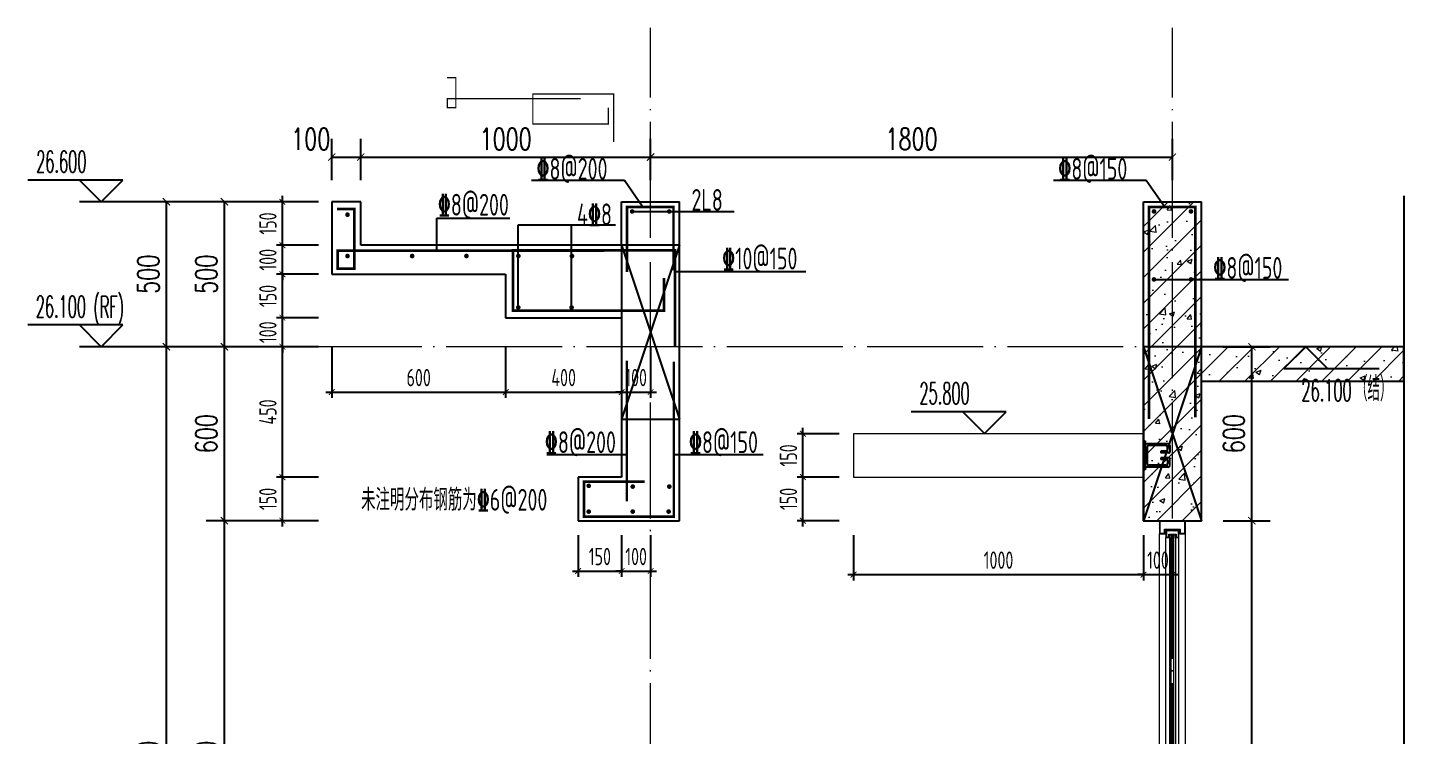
# Model space of a CAD drawing. Extents: x -1058961 to 23600, y -449123 to 2751847.
# Drawn here: x -97364 to -92565, y -16843 to -14403 of the extents above; entities that cross this region are included whole.
import ezdxf

# ---------------------------------------------------------------- set-up
doc = ezdxf.new("R2010")
doc.units = 0
doc.header["$LTSCALE"] = 1000
doc.linetypes.add('DOTE', pattern=[2.42, 2, -0.2, 0.02, -0.2])
doc.layers.get('0').update_dxf_attribs({"linetype": 'CONTINUOUS'})
doc.layers.get('DEFPOINTS').update_dxf_attribs({"linetype": 'CONTINUOUS'})
for name, color, linetype in [('DIM', 2, 'CONTINUOUS'), ('DIM_ELEV', 3, 'CONTINUOUS'), ('DIM_SYMB', 3, 'CONTINUOUS'), ('PUB_DIM', 3, 'CONTINUOUS'), ('PUB_TEXT', 2, 'CONTINUOUS'), ('REIN', 6, 'CONTINUOUS'), ('S-大样-砼线', 7, 'CONTINUOUS'), ('S-引出线', 40, 'CONTINUOUS'), ('TEXT', 2, 'CONTINUOUS'), ('WALL', 5, 'CONTINUOUS'), ('栏杆', 95, 'CONTINUOUS')]:
    doc.layers.add(name, color=color, linetype=linetype)
for name, color, linetype, lineweight in [('DOTE', 19, 'DOTE', 9), ('PUB_HATCH', 8, 'CONTINUOUS', 9), ('S_WINDOW', 144, 'CONTINUOUS', 15), ('立面-普通轮廓', 7, 'CONTINUOUS', 18), ('细细', 250, 'CONTINUOUS', 0)]:
    doc.layers.add(name, color=color, linetype=linetype, lineweight=lineweight)
doc.layers.add('配箍校核', color=34, linetype='CONTINUOUS', plot=False)
doc.styles.add('_TCH_DIM', font='SIMPLEX.shx', dxfattribs={"width": 0.7, "bigfont": 'GBCBIG.shx'})
doc.styles.add('_TCH_DIM_T3', font='SIMPLEX', dxfattribs={"width": 0.705882, "bigfont": 'GBCBIG'})
doc.styles.add('TSSD_DIMENSION', font='Tssdeng.shx', dxfattribs={"width": 0.7, "bigfont": 'tssdchn.shx'})
doc.styles.add('TSSD_REIN', font='tssdeng.shx', dxfattribs={"width": 0.7, "height": 300, "bigfont": 'tssdchn.shx'})
doc.styles.add('w', font='tssdeng.shx', dxfattribs={"width": 0.8, "bigfont": 'tssdchn.shx'})
doc.dimstyles.new('_TCH_ARCH&&25', dxfattribs={"dimtxt": 74.375, "dimasz": 25, "dimexe": 62.5, "dimexo": 75, "dimgap": 25, "dimtad": 1, "dimdec": 0, "dimzin": 0, "dimdsep": 46, "dimtxsty": '_TCH_DIM_T3', "dimblk": 'ARCHTICK', "dimcen": 0.09, "dimclrt": 7, "dimazin": 0, "dimtfac": 1, "dimtdec": 0, "dimtix": 1, "dimtmove": 2, "dimatfit": 3, "dimldrblk": 'ARCHTICK', "dimfxl": 0, "dimtolj": 1, "dimtzin": 0, "dimarcsym": 0})
doc.dimstyles.new('TSSD_20_20', dxfattribs={"dimtxt": 60, "dimasz": 20, "dimexe": 20, "dimexo": 50, "dimgap": 20, "dimtad": 1, "dimdec": 0, "dimzin": 0, "dimdsep": 46, "dimtxsty": 'TSSD_DIMENSION', "dimblk": 'ARCHTICK', "dimblk1": 'ARCHTICK', "dimblk2": 'ARCHTICK', "dimcen": 0, "dimdle": 20, "dimclrt": 7, "dimadec": 0, "dimazin": 0, "dimtfac": 1, "dimtdec": 0, "dimtix": 1, "dimtmove": 2, "dimatfit": 3, "dimfxl": 0, "dimtolj": 1, "dimtzin": 0, "dimarcsym": 0})
pattern_1 = [(315, (145053.3697, 680712.4302), (-1.76776695, -1.76776695), []), (315, (145054.5482, 680712.4302), (-1.76776695, -1.76776695), [])]
pattern_2 = [(315, (145053.3697, 678374.192), (-1.76776695, -1.76776695), []), (315, (145054.5482, 678374.192), (-1.76776695, -1.76776695), [])]
pattern_3 = [(45, (-668291.086, 135539.91), (-44.194174, 44.194174), []), (50, (-668291.09, 135539.91), (179.315046, -15.688034), [18.75, -206.25]), (355, (-668291.09, 135539.91), (-34.687833, 188.048033), [15, -165]), (100.4514, (-668276.14, 135538.6), (144.627345, 172.359886), [15.93505, -175.28553]), (46.1842, (-668291.09, 135589.9), (266.81026, -41.37975), [28.125, -309.375]), (96.6356, (-668268.85, 135586.46), (233.66568, 243.52947), [23.90257, -262.92825]), (351.1842, (-668291.1, 135589.9), (233.66549, 243.52965), [22.5, -247.5]), (21, (-668266.09, 135577.41), (149.226763, -100.654723), [18.75, -206.25]), (326, (-668266.09, 135577.41), (60.828833, 181.28751), [15, -165]), (71.4514, (-668253.65, 135569.02), (210.055657, 80.632624), [15.93505, -175.28553]), (37.5, (-668291.086, 135539.91), (3.039964, 83.2234635), [0, -163, 0, -167.5, 0, -165.625]), (7.5, (-668291.09, 135539.91), (65.767384, 98.602928), [0, -95.5, 0, -159.25, 0, -63.125]), (327.5, (-668346.836, 135539.91), (133.455609, -5.638718), [0, -62.5, 0, -195, 0, -258.75]), (317.5, (-668371.84, 135539.91), (145.796542, 25.026246), [0, -81.25, 0, -129.5, 0, -183.75])]

# ---------------------------------------------------------------- blocks, each defined once
blk = doc.blocks.new('afzdfsregf')
at = {"layer": '细细'}
h = blk.add_hatch(dxfattribs=at)
h.set_pattern_fill('金属', color=256, style=0)
h.set_pattern_definition(pattern_1)
h.paths.add_polyline_path([(221063.8, 608913.8), (221043.8, 608913.8), (221043.8, 608927.3), (220993.8, 608927.3), (220993.8, 608913.8), (220973.8, 608913.8), (220973.8, 608958.8), (221063.8, 608958.8)])
h.paths.add_polyline_path([(221045.8, 608929.3), (221045.8, 608915.8), (221061.8, 608915.8), (221061.8, 608956.8), (220975.8, 608956.8), (220975.8, 608915.8), (220991.8, 608915.8), (220991.8, 608929.3)], flags=16)
h = blk.add_hatch(dxfattribs=at)
h.set_pattern_fill('金属', color=256, style=0)
h.set_pattern_definition(pattern_1)
h.paths.add_polyline_path([(220996.3, 608925.3), (220996.3, 608900.3), (221008.3, 608900.3), (221008.3, 608910.3), (221029.3, 608910.3), (221029.3, 608900.3), (221041.3, 608900.3), (221041.3, 608925.3)])
h.paths.add_polyline_path([(221039.3, 608923.3), (221039.3, 608902.3), (221031.3, 608902.3), (221031.3, 608912.3), (221006.3, 608912.3), (221006.3, 608902.3), (220998.3, 608902.3), (220998.3, 608923.3)], flags=16)
h = blk.add_hatch(color=256, dxfattribs=at)
edge = h.paths.add_edge_path()
edge.add_line((221023.3, 608910.3), (221023.3, 608898.3))
edge.add_arc((221018.8, 608890), 9.44, 61.5175, 118.4825)
edge.add_line((221014.3, 608898.3), (221014.3, 608910.3))
edge.add_arc((221018.8, 608918.6), 9.44, 241.5175, 298.4825)
h = blk.add_hatch(color=256, dxfattribs=at)
edge = h.paths.add_edge_path()
edge.add_line((221023.3, 606707.3), (221023.3, 606719.3))
edge.add_arc((221018.8, 606727.6), 9.44, 241.5175, 298.4825, ccw=False)
edge.add_line((221014.3, 606719.3), (221014.3, 606707.3))
edge.add_arc((221018.8, 606699), 9.44, 61.5175, 118.4825, ccw=False)
h = blk.add_hatch(dxfattribs=at)
h.set_pattern_fill('金属', color=256, style=0)
h.set_pattern_definition(pattern_2)
h.paths.add_polyline_path([(221063.8, 606703.8), (221043.8, 606703.8), (221043.8, 606690.3), (220993.8, 606690.3), (220993.8, 606703.8), (220973.8, 606703.8), (220973.8, 606658.8), (221063.8, 606658.8)])
h.paths.add_polyline_path([(221045.8, 606688.3), (221045.8, 606701.8), (221061.8, 606701.8), (221061.8, 606660.8), (220975.8, 606660.8), (220975.8, 606701.8), (220991.8, 606701.8), (220991.8, 606688.3)], flags=16)
h = blk.add_hatch(dxfattribs=at)
h.set_pattern_fill('金属', color=256, style=0)
h.set_pattern_definition(pattern_2)
h.paths.add_polyline_path([(220996.3, 606692.3), (220996.3, 606717.3), (221008.3, 606717.3), (221008.3, 606707.3), (221029.3, 606707.3), (221029.3, 606717.3), (221041.3, 606717.3), (221041.3, 606692.3)])
h.paths.add_polyline_path([(221039.3, 606694.3), (221039.3, 606715.3), (221031.3, 606715.3), (221031.3, 606705.3), (221006.3, 606705.3), (221006.3, 606715.3), (220998.3, 606715.3), (220998.3, 606694.3)], flags=16)
at = {"layer": 'S_WINDOW'}
for p, q in [((220973.8, 606703.8), (220973.8, 608913.8)), ((220996.3, 606717.3), (220996.3, 608900.3)), ((221041.3, 606717.3), (221041.3, 608900.3)), ((221063.8, 606703.8), (221063.8, 608913.8))]:
    blk.add_line(p, q, dxfattribs=at)
for points in [[(220973.8, 608958.8), (220973.8, 608913.8), (220993.8, 608913.8), (220993.8, 608927.3), (221043.8, 608927.3), (221043.8, 608913.8), (221063.8, 608913.8), (221063.8, 608958.8)], [(220975.8, 608956.8), (220975.8, 608915.8), (220991.8, 608915.8), (220991.8, 608929.3), (221045.8, 608929.3), (221045.8, 608915.8), (221061.8, 608915.8), (221061.8, 608956.8)], [(220996.3, 608925.3), (220996.3, 608900.3), (221008.3, 608900.3), (221008.3, 608910.3), (221029.3, 608910.3), (221029.3, 608900.3), (221041.3, 608900.3), (221041.3, 608925.3)], [(220998.3, 608923.3), (220998.3, 608902.3), (221006.3, 608902.3), (221006.3, 608912.3), (221031.3, 608912.3), (221031.3, 608902.3), (221039.3, 608902.3), (221039.3, 608923.3)], [(220973.8, 606658.8), (220973.8, 606703.8), (220993.8, 606703.8), (220993.8, 606690.3), (221043.8, 606690.3), (221043.8, 606703.8), (221063.8, 606703.8), (221063.8, 606658.8)], [(220975.8, 606660.8), (220975.8, 606701.8), (220991.8, 606701.8), (220991.8, 606688.3), (221045.8, 606688.3), (221045.8, 606701.8), (221061.8, 606701.8), (221061.8, 606660.8)], [(220996.3, 606692.3), (220996.3, 606717.3), (221008.3, 606717.3), (221008.3, 606707.3), (221029.3, 606707.3), (221029.3, 606717.3), (221041.3, 606717.3), (221041.3, 606692.3)], [(220998.3, 606694.3), (220998.3, 606715.3), (221006.3, 606715.3), (221006.3, 606705.3), (221031.3, 606705.3), (221031.3, 606715.3), (221039.3, 606715.3), (221039.3, 606694.3)]]:
    blk.add_lwpolyline(points, close=True, dxfattribs=at)
at = {"layer": '细细'}
for points in [[(221008.3, 608900.3), (221008.3, 606717.3)], [(221014.3, 606719.3), (221014.3, 608910.3)], [(221023.3, 606719.3), (221023.3, 608910.3)], [(221029.3, 608900.3), (221029.3, 606717.3)]]:
    blk.add_lwpolyline(points, dxfattribs=at)
for points in [[(221023.3, 608910.3), (221023.3, 608898.3, 0.253805), (221014.3, 608898.3), (221014.3, 608910.3, 0.253805)], [(221023.3, 606707.3), (221023.3, 606719.3, -0.253805), (221014.3, 606719.3), (221014.3, 606707.3, -0.253805)]]:
    blk.add_lwpolyline(points, format="xyb", close=True, dxfattribs=at)
blk = doc.blocks.new('A$C657A2A31')
at = {"layer": '栏杆', "color": 5}
for p, q in [((0, 0), (6.4, 0)), ((0, -100.3), (0, 0)), ((6.4, 0), (6.4, -100.3)), ((84.4, -10), (12.4, -10)), ((12.4, -22.3), (12.4, -78)), ((77.4, -16.3), (18.4, -16.3)), ((59.6, -35.7), (59.6, -41.7)), ((80.4, -35.7), (59.6, -35.7)), ((87.4, -41.7), (59.6, -41.7)), ((83.4, -32.7), (83.4, -22.3)), ((90.4, -16), (90.4, -38.7)), ((84.4, -90.3), (12.4, -90.3)), ((77.4, -84), (18.4, -84)), ((59.6, -58.6), (59.6, -64.6)), ((87.4, -58.6), (59.6, -58.6)), ((80.4, -64.6), (59.6, -64.6)), ((83.4, -67.6), (83.4, -78)), ((90.4, -84.3), (90.4, -61.6)), ((6.4, -100.3), (0, -100.3))]:
    blk.add_line(p, q, dxfattribs=at)
for centre, radius, start, end in [((12.4, -16), 6, 90, 180), ((18.4, -22.3), 6, 90, 180), ((77.4, -22.3), 6, 0, 90), ((80.4, -32.7), 3, 270, 0), ((84.4, -16), 6, 0, 90), ((87.4, -38.7), 3, 270, 0), ((12.4, -84.3), 6, 180, 270), ((18.4, -78), 6, 180, 270), ((77.4, -78), 6, 270, 0), ((80.4, -67.6), 3, 0, 90), ((84.4, -84.3), 6, 270, 0), ((87.4, -61.6), 3, 0, 90)]:
    blk.add_arc(centre, radius, start, end, dxfattribs=at)
blk = doc.blocks.new('_ArchTick')
at = {"color": 0, "linetype": 'ByBlock', "const_width": 0.15}
blk.add_lwpolyline([(-0.5, -0.5), (0.5, 0.5)], dxfattribs=at)
blk = doc.blocks.new('*D2233')
at = {"layer": 'DEFPOINTS', "color": 0}
for p in [(-94515.9, -16103.1), (-93515.9, -16103.1), (-93515.9, -16289.3)]:
    blk.add_point(p, dxfattribs=at)
at = {"layer": 'DIM', "color": 0, "lineweight": -2}
for p, q in [((-94515.9, -16153.1), (-94515.9, -16309.3)), ((-93515.9, -16153.1), (-93515.9, -16309.3)), ((-94535.9, -16289.3), (-93495.9, -16289.3))]:
    blk.add_line(p, q, dxfattribs=at)
at = {"layer": 'DIM', "color": 0, "lineweight": -2, "xscale": 20, "yscale": 20, "zscale": 20}
for p, rotation in [((-94515.9, -16289.3), 180.0002551306389), ((-93515.9, -16289.3), 0.0002551306388949796)]:
    blk.add_blockref('_ArchTick', p, dxfattribs=dict(at, rotation=rotation))
at = {"layer": 'DIM', "color": 7, "insert": (-94015.9, -16239.3), "char_height": 60, "attachment_point": 5, "rotation": 0.0003, "style": 'TSSD_DIMENSION'}
blk.add_mtext('\\A1;1000', dxfattribs=at)
blk = doc.blocks.new('*D2234')
at = {"layer": 'DEFPOINTS', "color": 0}
for p in [(-93515.9, -16103.1), (-93415.9, -16103.1), (-93415.9, -16289.3)]:
    blk.add_point(p, dxfattribs=at)
at = {"layer": 'DIM', "color": 0, "lineweight": -2}
for p, q in [((-93515.9, -16153.1), (-93515.9, -16309.3)), ((-93415.9, -16153.1), (-93415.9, -16309.3)), ((-93515.9, -16289.3), (-93535.9, -16289.3)), ((-93515.9, -16289.3), (-93415.9, -16289.3)), ((-93415.9, -16289.3), (-93395.9, -16289.3))]:
    blk.add_line(p, q, dxfattribs=at)
at = {"layer": 'DIM', "color": 0, "lineweight": -2, "xscale": 20, "yscale": 20, "zscale": 20}
for p, rotation in [((-93515.9, -16289.3), 0.0002551306442111212), ((-93415.9, -16289.3), 180.0002551306441)]:
    blk.add_blockref('_ArchTick', p, dxfattribs=dict(at, rotation=rotation))
at = {"layer": 'DIM', "color": 7, "insert": (-93465.9, -16239.3), "char_height": 60, "attachment_point": 5, "rotation": 0.0003, "style": 'TSSD_DIMENSION'}
blk.add_mtext('\\A1;100', dxfattribs=at)
blk = doc.blocks.new('*D2235')
at = {"layer": 'DEFPOINTS', "color": 0}
for p in [(-94690.5, -15803.1), (-94515.9, -15803.1), (-94515.9, -15953.1)]:
    blk.add_point(p, dxfattribs=at)
at = {"layer": 'DIM', "color": 0, "lineweight": -2}
for p, q in [((-94690.5, -15973.1), (-94690.5, -15783.1)), ((-94565.9, -15803.1), (-94710.5, -15803.1)), ((-94565.9, -15953.1), (-94710.5, -15953.1))]:
    blk.add_line(p, q, dxfattribs=at)
at = {"layer": 'DIM', "color": 0, "lineweight": -2, "xscale": 20, "yscale": 20, "zscale": 20}
for p, rotation in [((-94690.5, -15803.1), 90), ((-94690.5, -15953.1), 270)]:
    blk.add_blockref('_ArchTick', p, dxfattribs=dict(at, rotation=rotation))
at = {"layer": 'DIM', "color": 7, "insert": (-94740.5, -15878.1), "char_height": 60, "attachment_point": 5, "rotation": 90, "style": 'TSSD_DIMENSION'}
blk.add_mtext('\\A1;150', dxfattribs=at)
blk = doc.blocks.new('*D2236')
at = {"layer": 'DEFPOINTS', "color": 0}
for p in [(-94690.5, -15953.1), (-94515.9, -15953.1), (-94515.9, -16103.1)]:
    blk.add_point(p, dxfattribs=at)
at = {"layer": 'DIM', "color": 0, "lineweight": -2}
for p, q in [((-94690.5, -16123.1), (-94690.5, -15933.1)), ((-94565.9, -15953.1), (-94710.5, -15953.1)), ((-94565.9, -16103.1), (-94710.5, -16103.1))]:
    blk.add_line(p, q, dxfattribs=at)
at = {"layer": 'DIM', "color": 0, "lineweight": -2, "xscale": 20, "yscale": 20, "zscale": 20}
for p, rotation in [((-94690.5, -15953.1), 90), ((-94690.5, -16103.1), 270)]:
    blk.add_blockref('_ArchTick', p, dxfattribs=dict(at, rotation=rotation))
at = {"layer": 'DIM', "color": 7, "insert": (-94740.5, -16028.1), "char_height": 60, "attachment_point": 5, "rotation": 90, "style": 'TSSD_DIMENSION'}
blk.add_mtext('\\A1;150', dxfattribs=at)
blk = doc.blocks.new('*D1695')
at = {"layer": 'DEFPOINTS', "color": 0}
for p in [(-93315.9, -16103.1), (-93141.9, -16103.1), (-93315.9, -18403.1)]:
    blk.add_point(p, dxfattribs=at)
at = {"layer": 'PUB_DIM', "color": 0, "lineweight": -2}
for p, q in [((-93240.9, -16103.1), (-93079.4, -16103.1)), ((-93141.9, -18403.1), (-93141.9, -16103.1)), ((-93240.9, -18403.1), (-93079.4, -18403.1))]:
    blk.add_line(p, q, dxfattribs=at)
at = {"layer": 'PUB_DIM', "color": 0, "lineweight": -2, "xscale": 25, "yscale": 25, "zscale": 25}
for p, rotation in [((-93141.9, -16103.1), 90), ((-93141.9, -18403.1), 270)]:
    blk.add_blockref('_ArchTick', p, dxfattribs=dict(at, rotation=rotation))
at = {"layer": 'PUB_DIM', "color": 7, "insert": (-93204.1, -17253.1), "char_height": 74.38, "attachment_point": 5, "rotation": 90, "style": '_TCH_DIM_T3'}
blk.add_mtext('\\A1;2300', dxfattribs=at)
blk = doc.blocks.new('*D1696')
at = {"layer": 'DEFPOINTS', "color": 0}
for p in [(-93315.9, -15503.1), (-93141.9, -15503.1), (-93315.9, -16103.1)]:
    blk.add_point(p, dxfattribs=at)
at = {"layer": 'PUB_DIM', "color": 0, "lineweight": -2}
for p, q in [((-93240.9, -15503.1), (-93079.4, -15503.1)), ((-93141.9, -16103.1), (-93141.9, -15503.1)), ((-93240.9, -16103.1), (-93079.4, -16103.1))]:
    blk.add_line(p, q, dxfattribs=at)
at = {"layer": 'PUB_DIM', "color": 0, "lineweight": -2, "xscale": 25, "yscale": 25, "zscale": 25}
for p, rotation in [((-93141.9, -15503.1), 90), ((-93141.9, -16103.1), 270)]:
    blk.add_blockref('_ArchTick', p, dxfattribs=dict(at, rotation=rotation))
at = {"layer": 'PUB_DIM', "color": 7, "insert": (-93204.1, -15803.1), "char_height": 74.38, "attachment_point": 5, "rotation": 90, "style": '_TCH_DIM_T3'}
blk.add_mtext('\\A1;600', dxfattribs=at)
blk = doc.blocks.new('*D1523')
at = {"layer": 'DEFPOINTS', "color": 0}
for p in [(-95465.9, -16103.1), (-95315.9, -16103.1), (-95315.9, -16276.8)]:
    blk.add_point(p, dxfattribs=at)
at = {"layer": 'DIM', "color": 0, "lineweight": -2}
for p, q in [((-95465.9, -16153.1), (-95465.9, -16296.8)), ((-95315.9, -16153.1), (-95315.9, -16296.8)), ((-95485.9, -16276.8), (-95295.9, -16276.8))]:
    blk.add_line(p, q, dxfattribs=at)
at = {"layer": 'DIM', "color": 0, "lineweight": -2, "xscale": 20, "yscale": 20, "zscale": 20, "rotation": 180}
blk.add_blockref('_ArchTick', (-95465.9, -16276.8), dxfattribs=at)
at = {"layer": 'DIM', "color": 0, "lineweight": -2, "xscale": 20, "yscale": 20, "zscale": 20}
blk.add_blockref('_ArchTick', (-95315.9, -16276.8), dxfattribs=at)
at = {"layer": 'DIM', "color": 7, "insert": (-95390.9, -16226.8), "char_height": 60, "attachment_point": 5, "style": 'TSSD_DIMENSION'}
blk.add_mtext('\\A1;150', dxfattribs=at)
blk = doc.blocks.new('*D1524')
at = {"layer": 'DEFPOINTS', "color": 0}
for p in [(-95315.9, -16103.1), (-95215.9, -16103.1), (-95215.9, -16276.8)]:
    blk.add_point(p, dxfattribs=at)
at = {"layer": 'DIM', "color": 0, "lineweight": -2}
for p, q in [((-95315.9, -16153.1), (-95315.9, -16296.8)), ((-95215.9, -16153.1), (-95215.9, -16296.8)), ((-95315.9, -16276.8), (-95335.9, -16276.8)), ((-95315.9, -16276.8), (-95215.9, -16276.8)), ((-95215.9, -16276.8), (-95195.9, -16276.8))]:
    blk.add_line(p, q, dxfattribs=at)
at = {"layer": 'DIM', "color": 0, "lineweight": -2, "xscale": 20, "yscale": 20, "zscale": 20}
blk.add_blockref('_ArchTick', (-95315.9, -16276.8), dxfattribs=at)
at = {"layer": 'DIM', "color": 0, "lineweight": -2, "xscale": 20, "yscale": 20, "zscale": 20, "rotation": 180}
blk.add_blockref('_ArchTick', (-95215.9, -16276.8), dxfattribs=at)
at = {"layer": 'DIM', "color": 7, "insert": (-95265.9, -16226.8), "char_height": 60, "attachment_point": 5, "style": 'TSSD_DIMENSION'}
blk.add_mtext('\\A1;100', dxfattribs=at)
blk = doc.blocks.new('*D1525')
at = {"layer": 'DEFPOINTS', "color": 0}
for p in [(-96215.9, -14849), (-96315.9, -15003.1), (-96215.9, -15003.1)]:
    blk.add_point(p, dxfattribs=at)
at = {"layer": 'PUB_DIM', "color": 0, "lineweight": -2}
for p, q in [((-96315.9, -14928.1), (-96315.9, -14786.5)), ((-96215.9, -14928.1), (-96215.9, -14786.5)), ((-96315.9, -14849), (-96215.9, -14849))]:
    blk.add_line(p, q, dxfattribs=at)
at = {"layer": 'PUB_DIM', "color": 0, "lineweight": -2, "xscale": 25, "yscale": 25, "zscale": 25, "rotation": 180}
blk.add_blockref('_ArchTick', (-96315.9, -14849), dxfattribs=at)
at = {"layer": 'PUB_DIM', "color": 0, "lineweight": -2, "xscale": 25, "yscale": 25, "zscale": 25}
blk.add_blockref('_ArchTick', (-96215.9, -14849), dxfattribs=at)
at = {"layer": 'PUB_DIM', "color": 7, "insert": (-96388.3, -14786.8), "char_height": 74.38, "attachment_point": 5, "style": '_TCH_DIM_T3'}
blk.add_mtext('\\A1;100', dxfattribs=at)
blk = doc.blocks.new('*D1526')
at = {"layer": 'DEFPOINTS', "color": 0}
for p in [(-95215.9, -14849), (-96215.9, -15003.1), (-95215.9, -15003.1)]:
    blk.add_point(p, dxfattribs=at)
at = {"layer": 'PUB_DIM', "color": 0, "lineweight": -2}
for p, q in [((-96215.9, -14928.1), (-96215.9, -14786.5)), ((-95215.9, -14928.1), (-95215.9, -14786.5)), ((-96215.9, -14849), (-95215.9, -14849))]:
    blk.add_line(p, q, dxfattribs=at)
at = {"layer": 'PUB_DIM', "color": 0, "lineweight": -2, "xscale": 25, "yscale": 25, "zscale": 25, "rotation": 180}
blk.add_blockref('_ArchTick', (-96215.9, -14849), dxfattribs=at)
at = {"layer": 'PUB_DIM', "color": 0, "lineweight": -2, "xscale": 25, "yscale": 25, "zscale": 25}
blk.add_blockref('_ArchTick', (-95215.9, -14849), dxfattribs=at)
at = {"layer": 'PUB_DIM', "color": 7, "insert": (-95715.9, -14786.8), "char_height": 74.38, "attachment_point": 5, "style": '_TCH_DIM_T3'}
blk.add_mtext('\\A1;1000', dxfattribs=at)
blk = doc.blocks.new('*D1527')
at = {"layer": 'DEFPOINTS', "color": 0}
for p in [(-93415.9, -14849), (-95215.9, -15003.1), (-93415.9, -15003.1)]:
    blk.add_point(p, dxfattribs=at)
at = {"layer": 'PUB_DIM', "color": 0, "lineweight": -2}
for p, q in [((-95215.9, -14928.1), (-95215.9, -14786.5)), ((-93415.9, -14928.1), (-93415.9, -14786.5)), ((-95215.9, -14849), (-93415.9, -14849))]:
    blk.add_line(p, q, dxfattribs=at)
at = {"layer": 'PUB_DIM', "color": 0, "lineweight": -2, "xscale": 25, "yscale": 25, "zscale": 25, "rotation": 180}
blk.add_blockref('_ArchTick', (-95215.9, -14849), dxfattribs=at)
at = {"layer": 'PUB_DIM', "color": 0, "lineweight": -2, "xscale": 25, "yscale": 25, "zscale": 25}
blk.add_blockref('_ArchTick', (-93415.9, -14849), dxfattribs=at)
at = {"layer": 'PUB_DIM', "color": 7, "insert": (-94315.9, -14786.8), "char_height": 74.38, "attachment_point": 5, "style": '_TCH_DIM_T3'}
blk.add_mtext('\\A1;1800', dxfattribs=at)
blk = doc.blocks.new('*D1528')
at = {"layer": 'DEFPOINTS', "color": 0}
for p in [(-96315.9, -15453.1), (-95715.9, -15453.1), (-95715.9, -15659.6)]:
    blk.add_point(p, dxfattribs=at)
at = {"layer": 'DIM', "color": 0, "lineweight": -2}
for p, q in [((-96315.9, -15503.1), (-96315.9, -15679.6)), ((-95715.9, -15503.1), (-95715.9, -15679.6)), ((-96335.9, -15659.6), (-95695.9, -15659.6))]:
    blk.add_line(p, q, dxfattribs=at)
at = {"layer": 'DIM', "color": 0, "lineweight": -2, "xscale": 20, "yscale": 20, "zscale": 20, "rotation": 180}
blk.add_blockref('_ArchTick', (-96315.9, -15659.6), dxfattribs=at)
at = {"layer": 'DIM', "color": 0, "lineweight": -2, "xscale": 20, "yscale": 20, "zscale": 20}
blk.add_blockref('_ArchTick', (-95715.9, -15659.6), dxfattribs=at)
at = {"layer": 'DIM', "color": 7, "insert": (-96015.9, -15609.6), "char_height": 60, "attachment_point": 5, "style": 'TSSD_DIMENSION'}
blk.add_mtext('\\A1;600', dxfattribs=at)
blk = doc.blocks.new('*D1529')
at = {"layer": 'DEFPOINTS', "color": 0}
for p in [(-95715.9, -15453.1), (-95315.9, -15453.1), (-95315.9, -15659.6)]:
    blk.add_point(p, dxfattribs=at)
at = {"layer": 'DIM', "color": 0, "lineweight": -2}
for p, q in [((-95715.9, -15503.1), (-95715.9, -15679.6)), ((-95315.9, -15503.1), (-95315.9, -15679.6)), ((-95735.9, -15659.6), (-95295.9, -15659.6))]:
    blk.add_line(p, q, dxfattribs=at)
at = {"layer": 'DIM', "color": 0, "lineweight": -2, "xscale": 20, "yscale": 20, "zscale": 20, "rotation": 180}
blk.add_blockref('_ArchTick', (-95715.9, -15659.6), dxfattribs=at)
at = {"layer": 'DIM', "color": 0, "lineweight": -2, "xscale": 20, "yscale": 20, "zscale": 20}
blk.add_blockref('_ArchTick', (-95315.9, -15659.6), dxfattribs=at)
at = {"layer": 'DIM', "color": 7, "insert": (-95515.9, -15609.6), "char_height": 60, "attachment_point": 5, "style": 'TSSD_DIMENSION'}
blk.add_mtext('\\A1;400', dxfattribs=at)
blk = doc.blocks.new('*D1530')
at = {"layer": 'DEFPOINTS', "color": 0}
for p in [(-95315.9, -15453.1), (-95215.9, -15453.1), (-95215.9, -15659.6)]:
    blk.add_point(p, dxfattribs=at)
at = {"layer": 'DIM', "color": 0, "lineweight": -2}
for p, q in [((-95315.9, -15503.1), (-95315.9, -15679.6)), ((-95215.9, -15503.1), (-95215.9, -15679.6)), ((-95315.9, -15659.6), (-95335.9, -15659.6)), ((-95315.9, -15659.6), (-95215.9, -15659.6)), ((-95215.9, -15659.6), (-95195.9, -15659.6))]:
    blk.add_line(p, q, dxfattribs=at)
at = {"layer": 'DIM', "color": 0, "lineweight": -2, "xscale": 20, "yscale": 20, "zscale": 20}
blk.add_blockref('_ArchTick', (-95315.9, -15659.6), dxfattribs=at)
at = {"layer": 'DIM', "color": 0, "lineweight": -2, "xscale": 20, "yscale": 20, "zscale": 20, "rotation": 180}
blk.add_blockref('_ArchTick', (-95215.9, -15659.6), dxfattribs=at)
at = {"layer": 'DIM', "color": 7, "insert": (-95265.9, -15609.6), "char_height": 60, "attachment_point": 5, "style": 'TSSD_DIMENSION'}
blk.add_mtext('\\A1;100', dxfattribs=at)
blk = doc.blocks.new('*D1533')
at = {"layer": 'DEFPOINTS', "color": 0}
for p in [(-96486.1, -15003.1), (-96311.5, -15003.1), (-96311.5, -15153.1)]:
    blk.add_point(p, dxfattribs=at)
at = {"layer": 'DIM', "color": 0, "lineweight": -2}
for p, q in [((-96361.5, -15003.1), (-96506.1, -15003.1)), ((-96486.1, -15173.1), (-96486.1, -14983.1)), ((-96361.5, -15153.1), (-96506.1, -15153.1))]:
    blk.add_line(p, q, dxfattribs=at)
at = {"layer": 'DIM', "color": 0, "lineweight": -2, "xscale": 20, "yscale": 20, "zscale": 20}
for p, rotation in [((-96486.1, -15003.1), 90), ((-96486.1, -15153.1), 270)]:
    blk.add_blockref('_ArchTick', p, dxfattribs=dict(at, rotation=rotation))
at = {"layer": 'DIM', "color": 7, "insert": (-96536.1, -15078.1), "char_height": 60, "attachment_point": 5, "rotation": 90, "style": 'TSSD_DIMENSION'}
blk.add_mtext('\\A1;150', dxfattribs=at)
blk = doc.blocks.new('*D1534')
at = {"layer": 'DEFPOINTS', "color": 0}
for p in [(-96486.1, -15253.1), (-96311.5, -15253.1), (-96311.5, -15403.1)]:
    blk.add_point(p, dxfattribs=at)
at = {"layer": 'DIM', "color": 0, "lineweight": -2}
for p, q in [((-96361.5, -15253.1), (-96506.1, -15253.1)), ((-96486.1, -15423.1), (-96486.1, -15233.1)), ((-96361.5, -15403.1), (-96506.1, -15403.1))]:
    blk.add_line(p, q, dxfattribs=at)
at = {"layer": 'DIM', "color": 0, "lineweight": -2, "xscale": 20, "yscale": 20, "zscale": 20}
for p, rotation in [((-96486.1, -15253.1), 90), ((-96486.1, -15403.1), 270)]:
    blk.add_blockref('_ArchTick', p, dxfattribs=dict(at, rotation=rotation))
at = {"layer": 'DIM', "color": 7, "insert": (-96536.1, -15328.1), "char_height": 60, "attachment_point": 5, "rotation": 90, "style": 'TSSD_DIMENSION'}
blk.add_mtext('\\A1;150', dxfattribs=at)
blk = doc.blocks.new('*D1535')
at = {"layer": 'DEFPOINTS', "color": 0}
for p in [(-96486.1, -15403.1), (-96311.5, -15403.1), (-96311.5, -15503.1)]:
    blk.add_point(p, dxfattribs=at)
at = {"layer": 'DIM', "color": 0, "lineweight": -2}
for p, q in [((-96361.5, -15403.1), (-96506.1, -15403.1)), ((-96486.1, -15403.1), (-96486.1, -15383.1)), ((-96486.1, -15503.1), (-96486.1, -15403.1)), ((-96361.5, -15503.1), (-96506.1, -15503.1)), ((-96486.1, -15503.1), (-96486.1, -15523.1))]:
    blk.add_line(p, q, dxfattribs=at)
at = {"layer": 'DIM', "color": 0, "lineweight": -2, "xscale": 20, "yscale": 20, "zscale": 20}
for p, rotation in [((-96486.1, -15403.1), 270), ((-96486.1, -15503.1), 90)]:
    blk.add_blockref('_ArchTick', p, dxfattribs=dict(at, rotation=rotation))
at = {"layer": 'DIM', "color": 7, "insert": (-96536.1, -15453.1), "char_height": 60, "attachment_point": 5, "rotation": 90, "style": 'TSSD_DIMENSION'}
blk.add_mtext('\\A1;100', dxfattribs=at)
blk = doc.blocks.new('*D1536')
at = {"layer": 'DEFPOINTS', "color": 0}
for p in [(-96486.1, -15503.1), (-96311.5, -15503.1), (-96311.5, -15953.1)]:
    blk.add_point(p, dxfattribs=at)
at = {"layer": 'DIM', "color": 0, "lineweight": -2}
for p, q in [((-96486.1, -15973.1), (-96486.1, -15483.1)), ((-96361.5, -15503.1), (-96506.1, -15503.1)), ((-96361.5, -15953.1), (-96506.1, -15953.1))]:
    blk.add_line(p, q, dxfattribs=at)
at = {"layer": 'DIM', "color": 0, "lineweight": -2, "xscale": 20, "yscale": 20, "zscale": 20}
for p, rotation in [((-96486.1, -15503.1), 90), ((-96486.1, -15953.1), 270)]:
    blk.add_blockref('_ArchTick', p, dxfattribs=dict(at, rotation=rotation))
at = {"layer": 'DIM', "color": 7, "insert": (-96536.1, -15728.1), "char_height": 60, "attachment_point": 5, "rotation": 90, "style": 'TSSD_DIMENSION'}
blk.add_mtext('\\A1;450', dxfattribs=at)
blk = doc.blocks.new('*D1537')
at = {"layer": 'DEFPOINTS', "color": 0}
for p in [(-96486.1, -15953.1), (-96311.5, -15953.1), (-96311.5, -16103.1)]:
    blk.add_point(p, dxfattribs=at)
at = {"layer": 'DIM', "color": 0, "lineweight": -2}
for p, q in [((-96486.1, -16123.1), (-96486.1, -15933.1)), ((-96361.5, -15953.1), (-96506.1, -15953.1)), ((-96361.5, -16103.1), (-96506.1, -16103.1))]:
    blk.add_line(p, q, dxfattribs=at)
at = {"layer": 'DIM', "color": 0, "lineweight": -2, "xscale": 20, "yscale": 20, "zscale": 20}
for p, rotation in [((-96486.1, -15953.1), 90), ((-96486.1, -16103.1), 270)]:
    blk.add_blockref('_ArchTick', p, dxfattribs=dict(at, rotation=rotation))
at = {"layer": 'DIM', "color": 7, "insert": (-96536.1, -16028.1), "char_height": 60, "attachment_point": 5, "rotation": 90, "style": 'TSSD_DIMENSION'}
blk.add_mtext('\\A1;150', dxfattribs=at)
blk = doc.blocks.new('*D1565')
at = {"layer": 'DEFPOINTS', "color": 0}
for p in [(-96686.1, -16103.1), (-96386.1, -16103.1), (-96386.1, -17803.1)]:
    blk.add_point(p, dxfattribs=at)
at = {"layer": 'PUB_DIM', "color": 0, "lineweight": -2}
for p, q in [((-96461.1, -16103.1), (-96748.6, -16103.1)), ((-96686.1, -17803.1), (-96686.1, -16103.1)), ((-96461.1, -17803.1), (-96748.6, -17803.1))]:
    blk.add_line(p, q, dxfattribs=at)
at = {"layer": 'PUB_DIM', "color": 0, "lineweight": -2, "xscale": 25, "yscale": 25, "zscale": 25}
for p, rotation in [((-96686.1, -16103.1), 90), ((-96686.1, -17803.1), 270)]:
    blk.add_blockref('_ArchTick', p, dxfattribs=dict(at, rotation=rotation))
at = {"layer": 'PUB_DIM', "color": 7, "insert": (-96748.3, -16953.1), "char_height": 74.38, "attachment_point": 5, "rotation": 90, "style": '_TCH_DIM_T3'}
blk.add_mtext('\\A1;1700', dxfattribs=at)
blk = doc.blocks.new('*D1566')
at = {"layer": 'DEFPOINTS', "color": 0}
for p in [(-96686.1, -15503.1), (-96386.1, -15503.1), (-96386.1, -16103.1)]:
    blk.add_point(p, dxfattribs=at)
at = {"layer": 'PUB_DIM', "color": 0, "lineweight": -2}
for p, q in [((-96461.1, -15503.1), (-96748.6, -15503.1)), ((-96686.1, -16103.1), (-96686.1, -15503.1)), ((-96461.1, -16103.1), (-96748.6, -16103.1))]:
    blk.add_line(p, q, dxfattribs=at)
at = {"layer": 'PUB_DIM', "color": 0, "lineweight": -2, "xscale": 25, "yscale": 25, "zscale": 25}
for p, rotation in [((-96686.1, -15503.1), 90), ((-96686.1, -16103.1), 270)]:
    blk.add_blockref('_ArchTick', p, dxfattribs=dict(at, rotation=rotation))
at = {"layer": 'PUB_DIM', "color": 7, "insert": (-96748.3, -15803.1), "char_height": 74.38, "attachment_point": 5, "rotation": 90, "style": '_TCH_DIM_T3'}
blk.add_mtext('\\A1;600', dxfattribs=at)
blk = doc.blocks.new('*D1567')
at = {"layer": 'DEFPOINTS', "color": 0}
for p in [(-96686.1, -15003.1), (-96386.1, -15003.1), (-96386.1, -15503.1)]:
    blk.add_point(p, dxfattribs=at)
at = {"layer": 'PUB_DIM', "color": 0, "lineweight": -2}
for p, q in [((-96461.1, -15003.1), (-96748.6, -15003.1)), ((-96686.1, -15503.1), (-96686.1, -15003.1)), ((-96461.1, -15503.1), (-96748.6, -15503.1))]:
    blk.add_line(p, q, dxfattribs=at)
at = {"layer": 'PUB_DIM', "color": 0, "lineweight": -2, "xscale": 25, "yscale": 25, "zscale": 25}
for p, rotation in [((-96686.1, -15003.1), 90), ((-96686.1, -15503.1), 270)]:
    blk.add_blockref('_ArchTick', p, dxfattribs=dict(at, rotation=rotation))
at = {"layer": 'PUB_DIM', "color": 7, "insert": (-96748.3, -15253.1), "char_height": 74.38, "attachment_point": 5, "rotation": 90, "style": '_TCH_DIM_T3'}
blk.add_mtext('\\A1;500', dxfattribs=at)
blk = doc.blocks.new('*D1574')
at = {"layer": 'DEFPOINTS', "color": 0}
for p in [(-96886.1, -15503.1), (-96386.1, -15503.1), (-96386.1, -18403.1)]:
    blk.add_point(p, dxfattribs=at)
at = {"layer": 'PUB_DIM', "color": 0, "lineweight": -2}
for p, q in [((-96461.1, -15503.1), (-96948.6, -15503.1)), ((-96886.1, -18403.1), (-96886.1, -15503.1)), ((-96461.1, -18403.1), (-96948.6, -18403.1))]:
    blk.add_line(p, q, dxfattribs=at)
at = {"layer": 'PUB_DIM', "color": 0, "lineweight": -2, "xscale": 25, "yscale": 25, "zscale": 25}
for p, rotation in [((-96886.1, -15503.1), 90), ((-96886.1, -18403.1), 270)]:
    blk.add_blockref('_ArchTick', p, dxfattribs=dict(at, rotation=rotation))
at = {"layer": 'PUB_DIM', "color": 7, "insert": (-96948.3, -16953.1), "char_height": 74.38, "attachment_point": 5, "rotation": 90, "style": '_TCH_DIM_T3'}
blk.add_mtext('\\A1;2900', dxfattribs=at)
blk = doc.blocks.new('*D1575')
at = {"layer": 'DEFPOINTS', "color": 0}
for p in [(-96886.1, -15003.1), (-96386.1, -15003.1), (-96386.1, -15503.1)]:
    blk.add_point(p, dxfattribs=at)
at = {"layer": 'PUB_DIM', "color": 0, "lineweight": -2}
for p, q in [((-96461.1, -15003.1), (-96948.6, -15003.1)), ((-96886.1, -15503.1), (-96886.1, -15003.1)), ((-96461.1, -15503.1), (-96948.6, -15503.1))]:
    blk.add_line(p, q, dxfattribs=at)
at = {"layer": 'PUB_DIM', "color": 0, "lineweight": -2, "xscale": 25, "yscale": 25, "zscale": 25}
for p, rotation in [((-96886.1, -15003.1), 90), ((-96886.1, -15503.1), 270)]:
    blk.add_blockref('_ArchTick', p, dxfattribs=dict(at, rotation=rotation))
at = {"layer": 'PUB_DIM', "color": 7, "insert": (-96948.3, -15253.1), "char_height": 74.38, "attachment_point": 5, "rotation": 90, "style": '_TCH_DIM_T3'}
blk.add_mtext('\\A1;500', dxfattribs=at)
blk = doc.blocks.new('A$C554E5645')
at = {"layer": 'REIN'}
for points in [[(382.1, 1518.4, 4.5, 4.5, 0), (412.4, 1518.4, 4.5, 4.5, 0), (412.4, 1415.2, 4.5, 4.5, 0), (383.2, 1415.2, 4.5, 4.5, 0), (383.2, 1446.3, 4.5, 4.5, 0), (843.2, 1446.3, 4.5, 4.5, 0)], [(2.2, 1065.9, 9, 9, 0), (62.7, 1065.9, 9, 9, 0), (62.7, 859.6, 9, 9, 0), (4.5, 859.6, 9, 9, 0), (4.5, 921.8, 9, 9, 0), (924.4, 921.8, 9, 9, 0)], [(1063.2, 125, 9, 9, 0), (854.1, 125, 9, 9, 0), (854.1, 4.5, 9, 9, 0), (1164.3, 4.5, 9, 9, 0), (1164.3, 539.4, 9, 9, 0)], [(1002.3, 542.3, 9, 9, 0), (1002.3, 57.2, 9, 9, 0)]]:
    blk.add_lwpolyline(points, format="xyseb", dxfattribs=at)
for points, const_width in [([(957.2, 1296.4), (957.2, 1462.6), (678, 1462.6), (678, 1358.4), (938.1, 1358.4), (938.1, 1414.8)], 4.5), ([(1168.1, 590.4), (1168.1, 922.8), (609.8, 922.8), (609.8, 714.5), (1130.1, 714.5), (1130.1, 827.2)], 9)]:
    blk.add_lwpolyline(points, dxfattribs=dict(at, const_width=const_width))
at = {"layer": 'REIN', "const_width": 8}
for points in [[(34.7, 1045.7, 1), (42.7, 1045.7, 1)], [(34.7, 903.2, 1), (42.7, 903.2, 1)], [(257.7, 903.2, 1), (265.7, 903.2, 1)], [(445.1, 903.2, 1), (453.1, 903.2, 1)], [(624.1, 903.2, 1), (632.1, 903.2, 1)], [(808.9, 903.2, 1), (816.9, 903.2, 1)], [(623.7, 725.8, 1), (631.7, 725.8, 1)], [(807.7, 725.8, 1), (815.7, 725.8, 1)], [(866.8, 110.6, 1), (874.8, 110.6, 1)], [(1018.7, 108, 1), (1026.7, 108, 1)], [(1144.8, 108, 1), (1152.8, 108, 1)], [(866.8, 21.8, 1), (874.8, 21.8, 1)], [(1018.7, 21.8, 1), (1026.7, 21.8, 1)], [(1142.4, 21.8, 1), (1150.4, 21.8, 1)]]:
    blk.add_lwpolyline(points, format="xyb", close=True, dxfattribs=at)
at = {"layer": 'S-大样-砼线'}
for p, q in [((984.3, 940.4), (1184.3, 340.3)), ((1184.3, 940.4), (984.3, 340.3))]:
    blk.add_line(p, q, dxfattribs=at)
blk.add_lwpolyline([(1184.3, 940.4), (984.3, 940.4), (984.3, 340.3), (1184.3, 340.3)], close=True, dxfattribs=at)
at = {"layer": 'S-引出线'}
for p, q in [((347.1, 921.8), (347.1, 1033.5)), ((347.1, 1033.5), (598.5, 1033.5)), ((627.7, 725.8), (627.7, 1010.5)), ((627.7, 1010.5), (963.3, 1010.5)), ((811.7, 725.8), (811.7, 1010.5)), ((726.4, 218.4), (1002.3, 218.4)), ((1164.3, 218.4), (1472, 218.4))]:
    blk.add_line(p, q, dxfattribs=at)
blk.add_lwpolyline([(1168.1, 849.5), (1619.3, 849.5)], dxfattribs=at)
at = {"layer": 'TEXT', "style": 'TSSD_REIN', "width": 0.7}
for s, p in [('%%1328@200', (350.3, 1042.7)), ('4%%1328', (830.4, 1009.4)), ('%%13210@150', (1331, 856.9)), ('%%1328@200', (719.6, 223.6)), ('%%1328@150', (1216.5, 223.6)), ('未注明分布钢筋为%%1326@200', (85.6, 25))]:
    blk.add_text(s, height=75, rotation=0, dxfattribs=at).set_placement(p)
blk = doc.blocks.new('20210901.10180835')
at = {"layer": 'REIN', "const_width": 9}
blk.add_lwpolyline([(206279.2, -26244.2), (206279.2, -26020.2), (206439.1, -26020.2), (206439.1, -26238.3)], dxfattribs=at)
at = {"layer": 'REIN', "const_width": 8}
for points in [[(206292.7, -26035.3, 1), (206300.7, -26035.3, 1)], [(206420.2, -26035.3, 1), (206428.2, -26035.3, 1)]]:
    blk.add_lwpolyline(points, format="xyb", close=True, dxfattribs=at)
at = {"layer": 'S-引出线'}
for p, q in [((206269.7, -25928), (205949.6, -25928)), ((206333.9, -26020.2), (206269.7, -25928)), ((206296.7, -26035.3), (206648.4, -26035.3))]:
    blk.add_line(p, q, dxfattribs=at)
at = {"layer": 'TEXT', "color": 1, "style": 'w', "width": 0.7}
blk.add_text('%%1328@200', height=75, rotation=0, dxfattribs=at).set_placement((205966.5, -25925.8))
at = {"layer": 'TEXT', "style": 'w', "width": 0.7}
blk.add_text('2L8', height=75, rotation=0, dxfattribs=at).set_placement((206501.2, -26032.9))
blk = doc.blocks.new('*D3212')
at = {"layer": 'DEFPOINTS', "color": 0}
for p in [(-96486.1, -15153.1), (-96311.5, -15153.1), (-96311.5, -15253.1)]:
    blk.add_point(p, dxfattribs=at)
at = {"layer": 'DIM', "color": 0, "lineweight": -2}
for p, q in [((-96361.5, -15153.1), (-96506.1, -15153.1)), ((-96486.1, -15153.1), (-96486.1, -15133.1)), ((-96486.1, -15253.1), (-96486.1, -15153.1)), ((-96361.5, -15253.1), (-96506.1, -15253.1)), ((-96486.1, -15253.1), (-96486.1, -15273.1))]:
    blk.add_line(p, q, dxfattribs=at)
at = {"layer": 'DIM', "color": 0, "lineweight": -2, "xscale": 20, "yscale": 20, "zscale": 20}
for p, rotation in [((-96486.1, -15153.1), 270), ((-96486.1, -15253.1), 90)]:
    blk.add_blockref('_ArchTick', p, dxfattribs=dict(at, rotation=rotation))
at = {"layer": 'DIM', "color": 7, "insert": (-96536.1, -15203.1), "char_height": 60, "attachment_point": 5, "rotation": 90, "style": 'TSSD_DIMENSION'}
blk.add_mtext('\\A1;100', dxfattribs=at)
blk = doc.blocks.new('20210901.12335537')
at = {"layer": 'REIN', "const_width": 9}
blk.add_lwpolyline([(206279.2, -26244.2), (206279.2, -25513.5), (206439.1, -25513.5), (206439.1, -26238.3)], dxfattribs=at)
at = {"layer": 'REIN', "const_width": 8}
for points in [[(206292.7, -25528.5, 1), (206300.7, -25528.5, 1)], [(206420.2, -25528.5, 1), (206428.2, -25528.5, 1)], [(206292.7, -25763, 1), (206300.7, -25763, 1)], [(206420.2, -25763, 1), (206428.2, -25763, 1)]]:
    blk.add_lwpolyline(points, format="xyb", close=True, dxfattribs=at)
at = {"layer": 'S-引出线'}
for p, q in [((206269.7, -25421.2), (205949.6, -25421.2)), ((206333.9, -25513.5), (206269.7, -25421.2)), ((206296.7, -25763), (206760.6, -25763))]:
    blk.add_line(p, q, dxfattribs=at)
at = {"layer": 'TEXT', "color": 1, "style": 'w', "width": 0.7}
for p in [(205966.5, -25419), (206501.2, -25760.7)]:
    blk.add_text('%%1328@150', height=75, rotation=0, dxfattribs=at).set_placement(p)

msp = doc.modelspace()

# ---------------------------------------------------------------- hatches: boundary and pattern name
at = {"layer": 'PUB_HATCH'}
h = msp.add_hatch(dxfattribs=at)
h.set_pattern_fill('钢筋混凝土', color=256, scale=25, style=0)
h.set_pattern_definition(pattern_3)
h.paths.add_polyline_path([(-93382.57, -15543.12), (-93315.91, -15503.12), (-93315.91, -15003.12), (-93515.91, -15003.12), (-93515.91, -15503.12)])
h = msp.add_hatch(dxfattribs=at)
h.set_pattern_fill('钢筋混凝土', color=256, scale=25, style=0)
h.set_pattern_definition(pattern_3)
h.paths.add_polyline_path([(-93315.91, -16103.12), (-93315.91, -15623.12), (-93382.57, -15543.12), (-93515.91, -15503.12), (-93515.91, -16103.12)])
h = msp.add_hatch(dxfattribs=at)
h.set_pattern_fill('钢筋混凝土', color=256, scale=25, style=0)
h.set_pattern_definition(pattern_3)
h.paths.add_polyline_path([(-92617.38, -15503.12), (-93315.91, -15503.12), (-93382.57, -15543.12), (-93315.91, -15623.12), (-92617.38, -15623.12)])

# ---------------------------------------------------------------- linework, layer by layer
at = {"layer": 'DIM_ELEV'}
for p, q in [((-97036.1, -14928.12), (-97364.1, -14928.12)), ((-97111.1, -15003.12), (-97186.1, -14928.12)), ((-97111.1, -15003.12), (-97036.1, -14928.12)), ((-96686.1, -15003.12), (-97186.1, -15003.12)), ((-97036.1, -15428.12), (-97364.1, -15428.12)), ((-97111.1, -15503.12), (-97186.1, -15428.12)), ((-97111.1, -15503.12), (-97036.1, -15428.12)), ((-96686.1, -15503.12), (-97186.1, -15503.12)), ((-93989.42, -15727.23), (-94317.42, -15727.23)), ((-94064.42, -15802.23), (-94139.42, -15727.23)), ((-94064.42, -15802.23), (-93989.42, -15727.23))]:
    msp.add_line(p, q, dxfattribs=at)
at = {"layer": 'DIM_ELEV', "color": 3}
for p, q in [((-92956.31, -15503.12), (-93031.31, -15578.12)), ((-92956.31, -15503.12), (-92881.31, -15578.12)), ((-93031.31, -15578.12), (-92703.31, -15578.12))]:
    msp.add_line(p, q, dxfattribs=at)
at = {"layer": 'DIM_SYMB'}
msp.add_lwpolyline([(-92617.38, -14983.12), (-92617.38, -24615), (-92564.88, -24634.11), (-92669.88, -24652.62), (-92617.38, -24671.25), (-92617.38, -34303.12)], dxfattribs=at)
at = {"layer": 'DOTE', "color": 1, "linetype": 'DOTE', "ltscale": 0.2}
for p, q in [((-95215.91, -34003.12), (-95215.91, -14403.12)), ((-93415.91, -34003.12), (-93415.91, -14403.12)), ((-92617.38, -15503.12), (-96386.1, -15503.12))]:
    msp.add_line(p, q, dxfattribs=at)
at = {"layer": 'S-大样-砼线'}
for p, q in [((-93515.91, -15503.14), (-93315.91, -16103.14)), ((-93315.91, -15503.14), (-93515.91, -16103.14))]:
    msp.add_line(p, q, dxfattribs=at)
msp.add_lwpolyline([(-93315.91, -15503.14), (-93515.91, -15503.14), (-93515.91, -16103.14), (-93315.91, -16103.14)], close=True, dxfattribs=at)
at = {"layer": 'WALL'}
for p, q in [((-96215.91, -15003.12), (-96315.91, -15003.12)), ((-96315.91, -15003.12), (-96315.91, -15253.12)), ((-96215.91, -15153.12), (-96215.91, -15003.12)), ((-95315.91, -15153.12), (-95315.91, -15003.12)), ((-95315.91, -15003.12), (-95115.91, -15003.12)), ((-95115.91, -15153.12), (-95115.91, -15003.12)), ((-93515.91, -15503.12), (-93515.91, -15003.12)), ((-93515.91, -15003.12), (-93315.91, -15003.12)), ((-93315.91, -15503.12), (-93315.91, -15003.12)), ((-95115.91, -15153.12), (-96215.91, -15153.12)), ((-95115.91, -16103.12), (-95115.91, -15153.12)), ((-96315.91, -15253.12), (-95715.91, -15253.12)), ((-95715.91, -15253.12), (-95715.91, -15403.12)), ((-95715.91, -15403.12), (-95315.91, -15403.12)), ((-95315.91, -15403.12), (-95315.91, -15953.12)), ((-93515.91, -16103.12), (-93515.91, -15503.12)), ((-92617.38, -15503.12), (-93315.91, -15503.12)), ((-92617.38, -15623.12), (-92617.38, -15503.12)), ((-92617.38, -15623.12), (-93315.91, -15623.12)), ((-93315.91, -16103.12), (-93315.91, -15623.12)), ((-95315.91, -15953.12), (-95465.91, -15953.12)), ((-95465.91, -15953.12), (-95465.91, -16103.12)), ((-95465.91, -16103.12), (-95115.91, -16103.12)), ((-93515.91, -16103.12), (-93315.91, -16103.12))]:
    msp.add_line(p, q, dxfattribs=at)
at = {"layer": '立面-普通轮廓', "color": 4}
msp.add_lwpolyline([(-93515.91, -15803.12), (-94515.9, -15803.12), (-94515.9, -15953.12), (-93515.91, -15953.13)], dxfattribs=at)

# ---------------------------------------------------------------- block references
for name, p in [('A$C657A2A31', (-93515.91, -15827.97)), ('afzdfsregf', (-314434.67, -625061.88))]:
    msp.add_blockref(name, p)
at = {"layer": 'PUB_DIM'}
msp.add_blockref('20210901.12335537', (-299776.15, 10491.99), dxfattribs=at)
at = {"layer": 'TEXT'}
msp.add_blockref('A$C554E5645', (-96300.16, -16093.48), dxfattribs=at)
at = {"layer": '配箍校核'}
msp.add_blockref('20210901.10180835', (-301576.15, 10998.74), dxfattribs=at)

# ---------------------------------------------------------------- texts
at = {"layer": 'DIM_ELEV', "color": 7, "style": '_TCH_DIM'}
for s, height, width, p in [('（结）', 84.397, 0.7, (-92785.37, -15690.65)), ('26.100', 74.375, 0.494118, (-92970.87, -15690.65))]:
    msp.add_text(s, height=height, dxfattribs=dict(at, width=width)).set_placement(p)
at = {"layer": 'PUB_TEXT', "style": '_TCH_DIM', "width": 0.494118}
for s, p in [('26.600', (-97335.2, -14901.87)), ('26.100', (-97336.6, -15401.87)), ('(RF)', (-97137.85, -15403.1)), ('25.800', (-94288.52, -15700.98))]:
    msp.add_text(s, height=74.375, dxfattribs=at).set_placement(p)

# ---------------------------------------------------------------- dimensions: what is measured, and where the dimension line sits
at = {"layer": 'DIM'}
for p1, p2, distance, picture, middle in [((-96311.49, -15153.12), (-96311.49, -15003.12), 174.61, '*D1533', (-96536.1, -15078.12)), ((-96311.49, -15253.12), (-96311.49, -15153.12), 174.61, '*D3212', (-96536.1, -15203.12)), ((-96311.49, -15403.12), (-96311.49, -15253.12), 174.61, '*D1534', (-96536.1, -15328.12)), ((-96311.49, -15503.12), (-96311.49, -15403.12), 174.61, '*D1535', (-96536.1, -15453.12)), ((-96315.91, -15453.12), (-95715.91, -15453.12), -206.45, '*D1528', (-96015.91, -15609.57)), ((-95715.91, -15453.12), (-95315.91, -15453.12), -206.45, '*D1529', (-95515.91, -15609.57)), ((-95315.91, -15453.12), (-95215.91, -15453.12), -206.45, '*D1530', (-95265.91, -15609.57)), ((-96311.49, -15953.12), (-96311.49, -15503.12), 174.61, '*D1536', (-96536.1, -15728.12)), ((-94515.9, -15953.12), (-94515.9, -15803.12), 174.61, '*D2235', (-94740.51, -15878.12)), ((-96311.49, -16103.12), (-96311.49, -15953.12), 174.61, '*D1537', (-96536.1, -16028.12)), ((-94515.9, -16103.12), (-94515.9, -15953.12), 174.61, '*D2236', (-94740.51, -16028.12)), ((-95465.91, -16103.12), (-95315.91, -16103.12), -173.71, '*D1523', (-95390.91, -16226.83)), ((-95315.91, -16103.12), (-95215.91, -16103.12), -173.71, '*D1524', (-95265.91, -16226.83)), ((-94515.9, -16103.13), (-93515.9, -16103.12), -186.21, '*D2233', (-94015.9, -16239.34)), ((-93515.9, -16103.12), (-93415.9, -16103.12), -186.21, '*D2234', (-93465.9, -16239.33))]:
    dim = msp.add_aligned_dim(p1=p1, p2=p2, distance=distance, dimstyle='TSSD_20_20', dxfattribs=at)
    dim.commit()
    dim.dimension.update_dxf_attribs({"geometry": picture, "text_midpoint": middle})
at = {"layer": 'PUB_DIM'}
dim = msp.add_linear_dim(base=(-96215.91, -14848.96), p1=(-96315.91, -15003.12), p2=(-96215.91, -15003.12), angle=360, dimstyle='_TCH_ARCH&&25', dxfattribs=at)
dim.commit()
dim.dimension.update_dxf_attribs({"geometry": '*D1525', "text_midpoint": (-96388.32, -14786.77), "dimtype": 161})
for p1, p2, distance, picture, middle in [((-96215.91, -15003.12), (-95215.91, -15003.12), 154.16, '*D1526', (-95715.91, -14786.77)), ((-95215.91, -15003.12), (-93415.91, -15003.12), 154.16, '*D1527', (-94315.91, -14786.77)), ((-96386.1, -15503.12), (-96386.1, -15003.12), 500, '*D1575', (-96948.29, -15253.12)), ((-96386.1, -15503.12), (-96386.1, -15003.12), 300, '*D1567', (-96748.29, -15253.12)), ((-96386.1, -18403.12), (-96386.1, -15503.12), 500, '*D1574', (-96948.29, -16953.12)), ((-96386.1, -16103.12), (-96386.1, -15503.12), 300, '*D1566', (-96748.29, -15803.12)), ((-93315.91, -16103.12), (-93315.91, -15503.12), -173.97, '*D1696', (-93204.12, -15803.12)), ((-96386.1, -17803.12), (-96386.1, -16103.12), 300, '*D1565', (-96748.29, -16953.12)), ((-93315.91, -18403.12), (-93315.91, -16103.12), -173.97, '*D1695', (-93204.12, -17253.12))]:
    dim = msp.add_aligned_dim(p1=p1, p2=p2, distance=distance, dimstyle='_TCH_ARCH&&25', dxfattribs=at)
    dim.commit()
    dim.dimension.update_dxf_attribs({"geometry": picture, "text_midpoint": middle})

doc.saveas('drawing.dxf')
